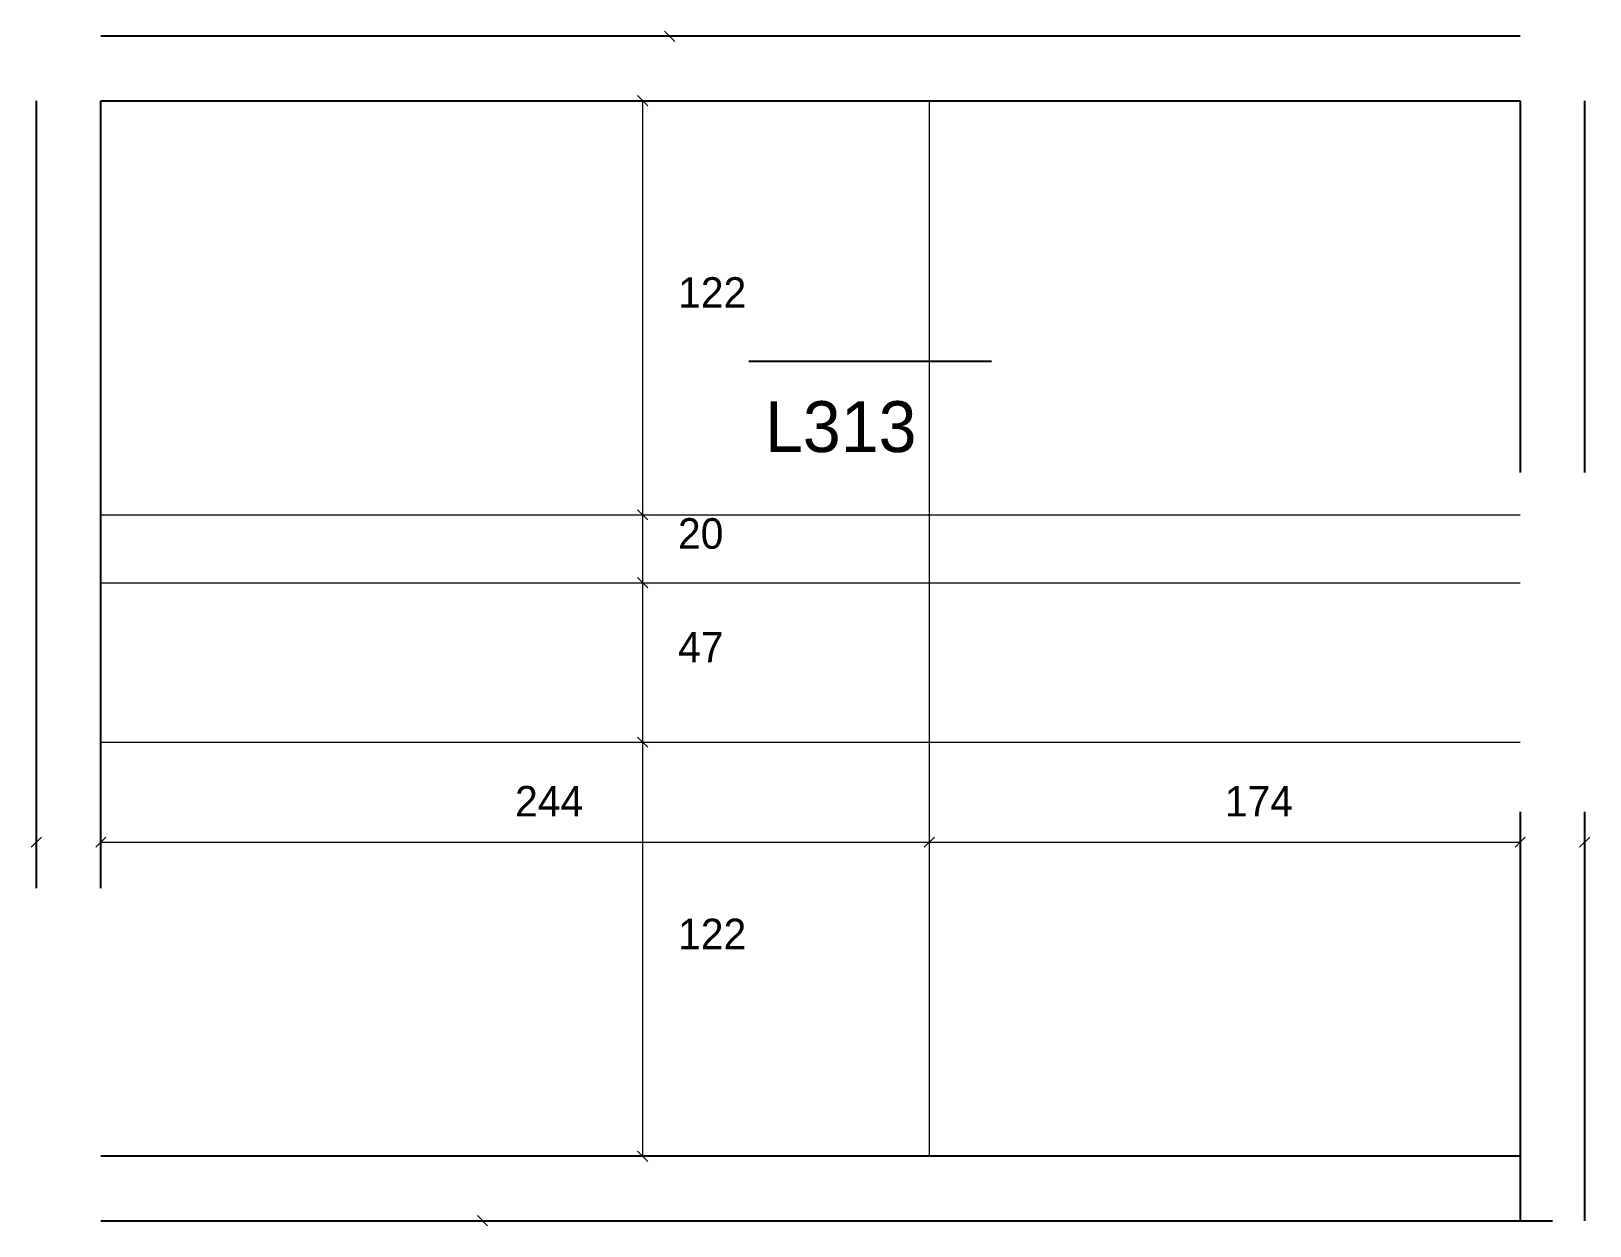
# Model space of a CAD drawing. Extents: x 4458 to 4917, y 2260 to 2612.
import ezdxf

# ---------------------------------------------------------------- set-up
doc = ezdxf.new("R2010")
doc.units = 0
for name, color, linetype in [('3', 3, 'Continuous'), ('4', 4, 'Continuous'), ('Painéis', 200, 'Continuous')]:
    doc.layers.add(name, color=color, linetype=linetype)

msp = doc.modelspace()

# ---------------------------------------------------------------- linework, layer by layer
at = {"layer": '3', "lineweight": 25}
msp.add_line((4668.91, 2515.22), (4740.33, 2515.22), dxfattribs=at)
for points in [[(4896.07, 2610.94), (4478.07, 2610.94)], [(4459.07, 2591.94), (4459.07, 2359.94)], [(4478.07, 2359.94), (4478.07, 2591.94)], [(4478.07, 2591.94), (4896.07, 2591.94)], [(4896.07, 2591.94), (4896.07, 2482.44)], [(4915.07, 2482.44), (4915.07, 2591.94)], [(4896.07, 2382.44), (4896.07, 2261.94)], [(4915.07, 2261.94), (4915.07, 2382.44)], [(4896.07, 2280.94), (4478.07, 2280.94)], [(4478.07, 2261.94), (4905.57, 2261.94)]]:
    msp.add_lwpolyline(points, dxfattribs=at)
at = {"layer": 'Painéis', "lineweight": 18}
for p, q in [((4644.1, 2612.44), (4647.1, 2609.44)), ((4645.9, 2610.94), (4648.6, 2610.94)), ((4639.13, 2590.44), (4636.13, 2593.44)), ((4637.63, 2591.94), (4637.63, 2469.94)), ((4722.07, 2280.94), (4722.07, 2591.94)), ((4478.07, 2469.94), (4896.07, 2469.94)), ((4639.13, 2468.44), (4636.13, 2471.44)), ((4636.13, 2471.44), (4639.13, 2468.44)), ((4637.63, 2469.94), (4637.63, 2449.94)), ((4639.13, 2448.44), (4636.13, 2451.44)), ((4636.13, 2451.44), (4639.13, 2448.44)), ((4478.07, 2449.94), (4896.07, 2449.94)), ((4637.63, 2449.94), (4637.63, 2402.94)), ((4478.07, 2402.94), (4896.07, 2402.94)), ((4639.13, 2401.44), (4636.13, 2404.44)), ((4636.13, 2404.44), (4639.13, 2401.44)), ((4637.63, 2402.94), (4637.63, 2280.94)), ((4457.57, 2371.98), (4460.57, 2374.98)), ((4479.57, 2374.98), (4476.57, 2371.98)), ((4478.07, 2373.48), (4722.07, 2373.48)), ((4723.57, 2374.98), (4720.57, 2371.98)), ((4720.57, 2371.98), (4723.57, 2374.98)), ((4722.07, 2373.48), (4896.07, 2373.48)), ((4894.57, 2371.98), (4897.57, 2374.98)), ((4916.57, 2374.98), (4913.57, 2371.98)), ((4636.13, 2282.44), (4639.13, 2279.44)), ((4592, 2260.44), (4589, 2263.44))]:
    msp.add_line(p, q, dxfattribs=at)

# ---------------------------------------------------------------- texts
at = {"layer": '4'}
msp.add_text('L313', height=15, dxfattribs=at).set_placement((4673.66, 2488.42))
at = {"layer": 'Painéis'}
for s, p in [('122', (4648.07, 2530.94)), ('20', (4648.04, 2459.94)), ('47', (4648.06, 2426.44)), ('244', (4600.07, 2381.05)), ('174', (4809.07, 2381.05)), ('122', (4648.07, 2341.94))]:
    msp.add_text(s, height=9, dxfattribs=at).set_placement(p)

doc.saveas('drawing.dxf')
